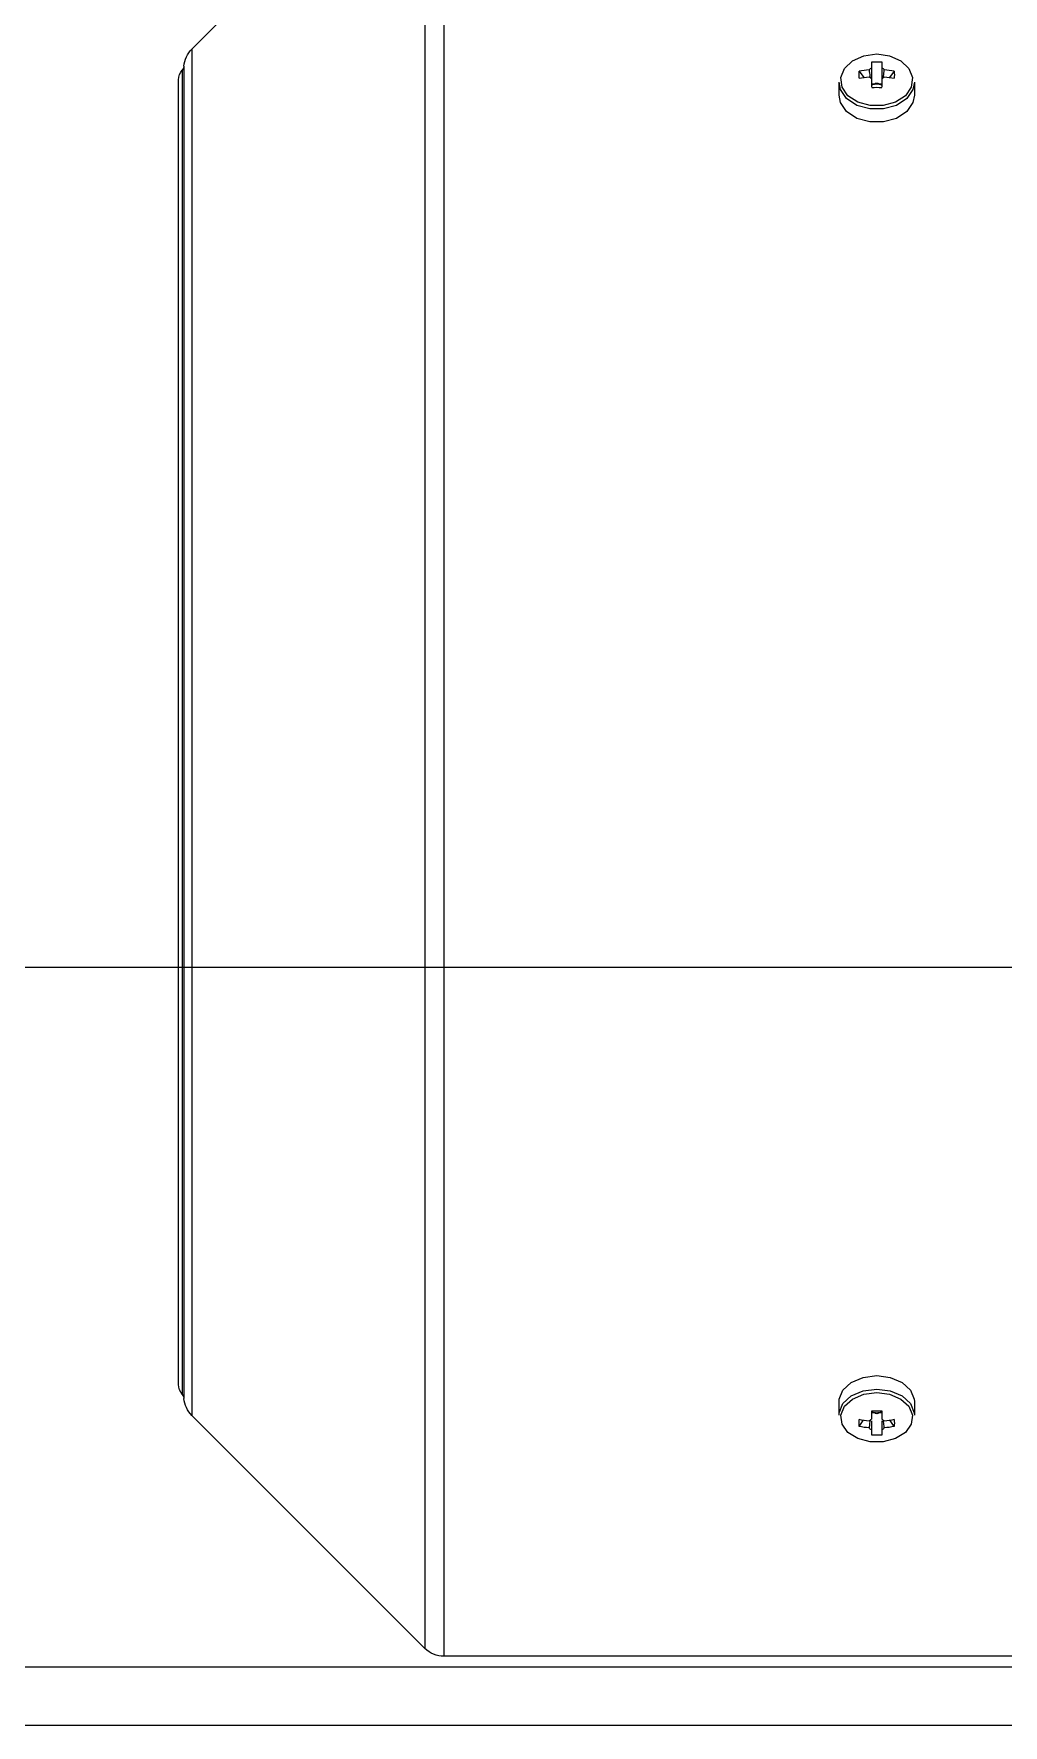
# Model space of a CAD drawing. Header units: centimetres. Extents: x 470464 to 524273, y 49611 to 59074.
# Drawn here: x 509044.5 to 509051.7, y 50592.28 to 50604.85 of the extents above; entities that cross this region are included whole.
import ezdxf

# ---------------------------------------------------------------- set-up
doc = ezdxf.new("R2010")
doc.units = ezdxf.units.CM
doc.header["$MEASUREMENT"] = 0
doc.layers.add('S-COLS-CONC', color=4, linetype='Continuous', lineweight=40)
doc.layers.add('vinç', color=7, linetype='Continuous')

# ---------------------------------------------------------------- blocks, each defined once
blk = doc.blocks.new('tyrhjutry5wjtuydhtsr')
at = {"color": 2, "linetype": 'Continuous', "lineweight": 25}
for p, q in [((71827.235, 30599.972), (71827.235, 30586.232)), ((71827.377, 30599.913), (71827.377, 30586.291)), ((71829.11, 30598.181), (71827.377, 30599.913)), ((71823.981, 30598.086), (71823.981, 30598.042)), ((71824.055, 30598.042), (71824.055, 30598.086)), ((71829.11, 30598.181), (71829.11, 30588.023)), ((71823.888, 30598.018), (71823.922, 30597.97)), ((71823.981, 30597.96), (71823.981, 30597.897)), ((71824.055, 30597.897), (71824.055, 30597.96)), ((71824.149, 30598.018), (71824.114, 30597.97)), ((71829.168, 30598.055), (71829.168, 30588.149)), ((71829.18, 30598.025), (71829.18, 30588.179)), ((71829.208, 30588.252), (71829.208, 30597.952)), ((71823.738, 30597.935), (71823.738, 30597.839)), ((71824.001, 30597.922), (71823.981, 30597.922)), ((71824.055, 30597.922), (71824.036, 30597.922)), ((71824.298, 30597.839), (71824.298, 30597.935)), ((71823.738, 30588.126), (71823.738, 30588.025)), ((71823.981, 30588.056), (71823.981, 30587.995)), ((71823.981, 30588.043), (71824.001, 30588.043)), ((71824.036, 30588.043), (71824.055, 30588.043)), ((71824.055, 30587.995), (71824.055, 30588.056)), ((71824.298, 30588.025), (71824.298, 30588.126)), ((71827.377, 30586.291), (71829.11, 30588.023)), ((71823.888, 30587.94), (71823.919, 30587.986)), ((71823.981, 30587.917), (71823.981, 30587.876)), ((71824.055, 30587.876), (71824.055, 30587.917)), ((71824.149, 30587.94), (71824.118, 30587.986)), ((71822.868, 30586.232), (71827.235, 30586.232))]:
    blk.add_line(p, q, dxfattribs=at)
at = {"color": 2, "linetype": 'Continuous', "lineweight": 25, "flags": 128}
for points in [[(71824.018, 30598.145), (71823.922, 30598.132), (71823.838, 30598.094), (71823.779, 30598.037), (71823.752, 30597.969), (71823.761, 30597.898), (71823.805, 30597.834), (71823.878, 30597.786), (71823.969, 30597.761), (71824.067, 30597.761), (71824.159, 30597.786), (71824.232, 30597.834), (71824.276, 30597.898), (71824.285, 30597.969), (71824.258, 30598.037), (71824.198, 30598.094), (71824.115, 30598.132), (71824.018, 30598.145)], [(71823.738, 30597.935), (71823.749, 30597.88), (71823.795, 30597.813), (71823.871, 30597.763), (71823.967, 30597.736), (71824.07, 30597.736), (71824.166, 30597.763), (71824.242, 30597.813), (71824.288, 30597.88), (71824.298, 30597.935)], [(71823.738, 30597.839), (71823.749, 30597.783), (71823.795, 30597.717), (71823.871, 30597.666), (71823.967, 30597.64), (71824.07, 30597.64), (71824.166, 30597.666), (71824.242, 30597.717), (71824.288, 30597.783), (71824.298, 30597.839)], [(71824.018, 30588.319), (71823.917, 30588.306), (71823.83, 30588.269), (71823.768, 30588.212), (71823.74, 30588.144), (71823.738, 30588.126)], [(71824.298, 30588.126), (71824.297, 30588.144), (71824.269, 30588.212), (71824.207, 30588.269), (71824.119, 30588.306), (71824.018, 30588.319)], [(71824.018, 30588.218), (71823.917, 30588.205), (71823.83, 30588.168), (71823.768, 30588.111), (71823.74, 30588.043), (71823.738, 30588.025)], [(71824.018, 30588.193), (71823.922, 30588.18), (71823.838, 30588.145), (71823.779, 30588.091), (71823.752, 30588.026), (71823.761, 30587.958), (71823.805, 30587.897), (71823.878, 30587.852), (71823.969, 30587.827), (71824.067, 30587.827), (71824.159, 30587.852), (71824.232, 30587.897), (71824.276, 30587.958), (71824.285, 30588.026), (71824.258, 30588.091), (71824.198, 30588.145), (71824.115, 30588.18), (71824.018, 30588.193)], [(71824.298, 30588.025), (71824.297, 30588.043), (71824.269, 30588.111), (71824.207, 30588.168), (71824.119, 30588.205), (71824.018, 30588.218)]]:
    blk.add_lwpolyline(points, dxfattribs=at)
at = {"color": 2, "linetype": 'Continuous', "lineweight": 25}
for centre, radius, start, end in [((71824.018, 30597.566), 0.521, 85.9308, 94.0692), ((71828.968, 30598.039), 0.2, 4.4812, 45), ((71824.462, 30597.991), 0.575, 177.3305, 182.6695), ((71824.017, 30597.328), 0.703, 94.4734, 100.577), ((71824.017, 30597.274), 0.703, 94.4734, 100.577), ((71824.007, 30597.986), 0.0619, 114.7173, 137.1128), ((71824.007, 30598.017), 0.0619, 222.8872, 245.2827), ((71824.029, 30597.986), 0.0619, 42.8872, 65.2827), ((71824.029, 30598.017), 0.0619, 294.7173, 317.1128), ((71824.02, 30597.328), 0.703, 79.423, 85.5266), ((71824.02, 30597.274), 0.703, 79.423, 85.5266), ((71823.574, 30597.991), 0.575, 357.3305, 2.6695), ((71829.218, 30598.059), 0.05, 184.4812, 221.8217), ((71829.098, 30597.952), 0.11, 0, 41.8217), ((71824.015, 30597.86), 0.0632, 103.1566, 122.3513), ((71824.018, 30596.231), 1.666, 88.7273, 91.2727), ((71824.018, 30597.848), 0.0757, 76.5689, 103.4311), ((71824.022, 30597.86), 0.0632, 57.6487, 76.8434), ((71828.968, 30588.165), 0.2, 315, 355.5188), ((71829.218, 30588.145), 0.05, 138.1783, 175.5188), ((71829.098, 30588.252), 0.11, 318.1783, 0), ((71824.018, 30589.493), 1.438, 268.5254, 271.4746), ((71824.015, 30588.106), 0.0649, 238.9644, 257.504), ((71824.018, 30588.12), 0.0794, 257.2055, 282.7945), ((71824.022, 30588.106), 0.0649, 282.496, 301.0356), ((71824.408, 30587.966), 0.521, 177.1954, 182.8046), ((71824.017, 30588.65), 0.671, 258.9001, 265.2999), ((71824.017, 30588.599), 0.671, 258.9001, 265.2999), ((71824.006, 30587.938), 0.0619, 113.5667, 135.6063), ((71824.006, 30587.973), 0.0619, 224.3937, 246.4333), ((71824.031, 30587.938), 0.0619, 44.3937, 66.4333), ((71824.031, 30587.973), 0.0619, 293.5667, 315.6063), ((71824.02, 30588.65), 0.671, 274.7001, 281.0999), ((71824.02, 30588.599), 0.671, 274.7001, 281.0999), ((71823.628, 30587.966), 0.521, 357.1954, 2.8046), ((71824.018, 30588.388), 0.513, 265.8633, 274.1367), ((71827.235, 30586.432), 0.2, 270, 315)]:
    blk.add_arc(centre, radius, start, end, dxfattribs=at)
for centre, major_axis, ratio, start_param, end_param in [((71824.018, 30597.825), (0, 0.104), 0.469869, 5.913772, 6.652599), ((71824.018, 30588.141), (0, 0.105), 0.462199, 2.772179, 3.511006)]:
    blk.add_ellipse(centre, major_axis=major_axis, ratio=ratio, start_param=start_param, end_param=end_param, dxfattribs=at)
for points, knots in [([(71823.969, 30597.969), (71823.967, 30597.984), (71823.965, 30598.004), (71823.962, 30598.023), (71823.962, 30598.028)], [0, 0, 0, 0, 0.767564, 1, 1, 1, 1]), ([(71823.981, 30598.042), (71823.981, 30598.037), (71823.981, 30598.001), (71823.981, 30597.959), (71823.981, 30597.921), (71823.981, 30597.914)], [0, 0, 0, 0, 0.116743, 0.839382, 1, 1, 1, 1]), ([(71824.055, 30597.96), (71824.055, 30597.983), (71824.055, 30598.01), (71824.055, 30598.037), (71824.055, 30598.042)], [0, 0, 0, 0, 0.817005, 1, 1, 1, 1]), ([(71824.075, 30598.028), (71824.074, 30598.023), (71824.072, 30598.004), (71824.069, 30597.984), (71824.067, 30597.969)], [0, 0, 0, 0, 0.232291, 1, 1, 1, 1]), ([(71823.962, 30587.93), (71823.962, 30587.935), (71823.965, 30587.954), (71823.967, 30587.972), (71823.968, 30587.986)], [0, 0, 0, 0, 0.258717, 1, 1, 1, 1]), ([(71823.981, 30587.982), (71823.981, 30587.966), (71823.981, 30587.944), (71823.981, 30587.922), (71823.981, 30587.917)], [0, 0, 0, 0, 0.761609, 1, 1, 1, 1]), ([(71824.055, 30587.917), (71824.055, 30587.922), (71824.055, 30587.944), (71824.055, 30587.966), (71824.055, 30587.982)], [0, 0, 0, 0, 0.238391, 1, 1, 1, 1]), ([(71824.068, 30587.986), (71824.07, 30587.972), (71824.072, 30587.954), (71824.074, 30587.935), (71824.075, 30587.93)], [0, 0, 0, 0, 0.741067, 1, 1, 1, 1])]:
    blk.add_open_spline(points, degree=3, knots=knots, dxfattribs=at)
blk = doc.blocks.new('dytjtyjtydhrshtjy')
at = {"color": 2, "linetype": 'Continuous', "lineweight": 25}
for p, q in [((427969.818, 68782.763), (427789.423, 68782.763)), ((427789.423, 68782.331), (427969.818, 68782.331))]:
    blk.add_line(p, q, dxfattribs=at)
blk = doc.blocks.new('djdtyryhryryhftr')
at = {"layer": 'vinç', "color": 2}
blk.add_line((428247.418, 69102.963), (428329.918, 69102.963), dxfattribs=at)
blk = doc.blocks.new('EAWREWFWEFWEGWR')
at = {"layer": 'S-COLS-CONC', "color": 2, "xscale": -1}
blk.add_blockref('tyrhjutry5wjtuydhtsr', (500890.787, 38226.611), dxfattribs=at)
at = {"layer": 'vinç', "color": 0, "xscale": -1}
blk.add_blockref('djdtyryhryryhftr', (857350.836, -285), dxfattribs=at)
at = {"layer": 'vinç', "color": 0}
blk.add_blockref('dytjtyjtydhrshtjy', (1111, 30), dxfattribs=at)

msp = doc.modelspace()

# ---------------------------------------------------------------- block references
at = {"layer": 'vinç', "color": 0}
msp.add_blockref('EAWREWFWEFWEGWR', (79983.993, -18220.054), dxfattribs=at)

doc.saveas('drawing.dxf')
